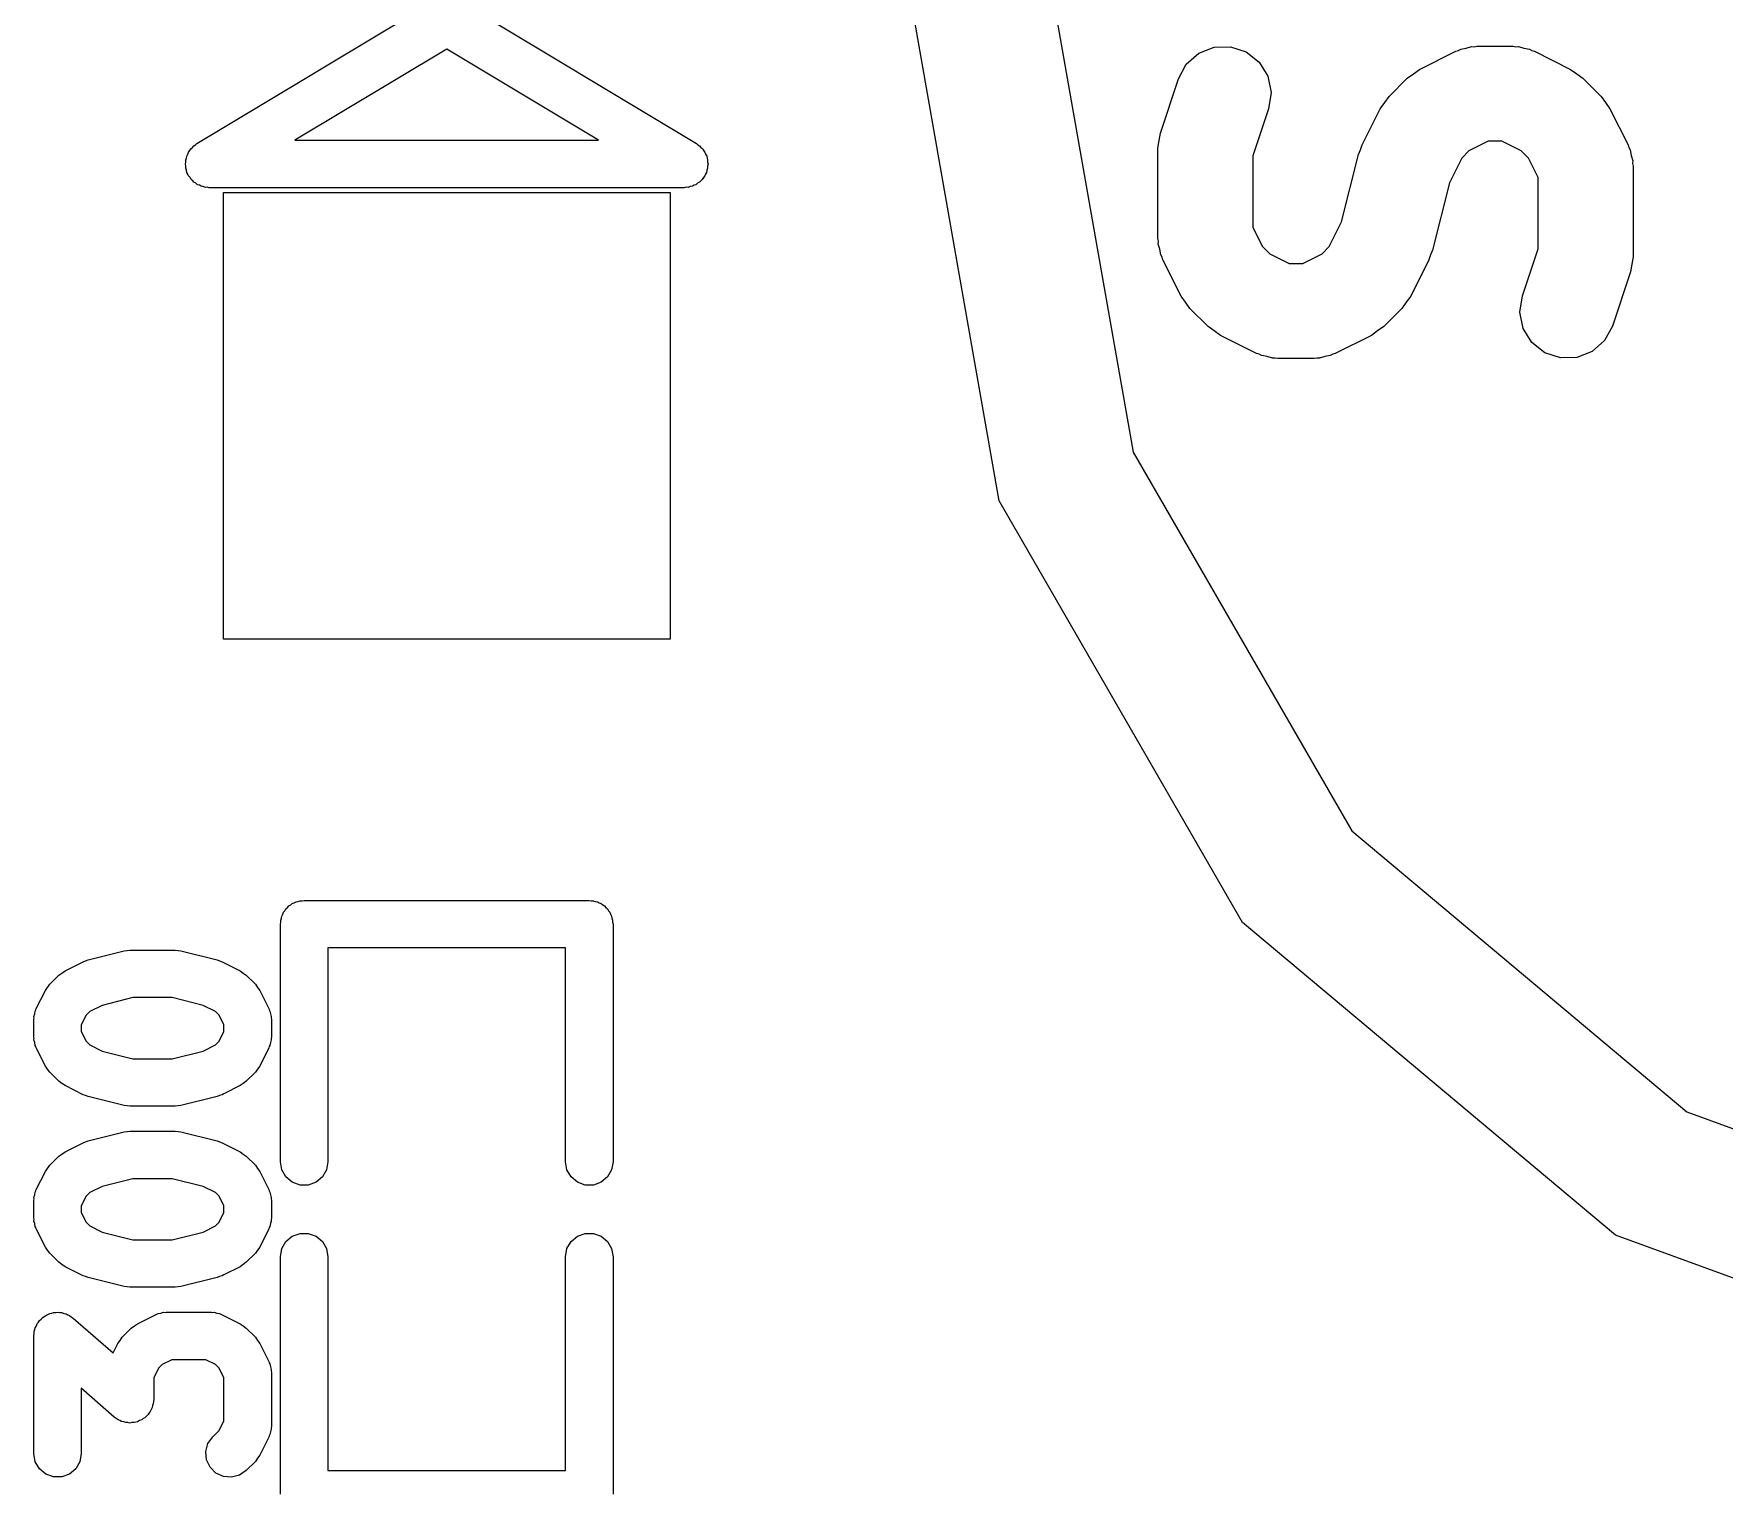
# Model space of a CAD drawing. Extents: x 25.3 to 49.5, y -85.5 to -24.8.
# Drawn here: x 39.454 to 43.972, y -47.609 to -43.721 of the extents above; entities that cross this region are included whole.
import ezdxf

# ---------------------------------------------------------------- set-up
doc = ezdxf.new("R2010")
doc.units = 0
doc.header["$MEASUREMENT"] = 0
doc.layers.add('BLACK', color=7, linetype='CONTINUOUS')

msp = doc.modelspace()

# ---------------------------------------------------------------- linework, layer by layer
at = {"layer": 'Black'}
for p, q in [((39.8897, -44.0145), (40.5247, -43.6335)), ((40.5901, -43.6335), (41.2251, -44.0145)), ((42.0343, -44.9694), (41.8084, -43.688)), ((42.1894, -43.688), (42.3924, -44.8391)), ((40.5574, -43.7621), (40.1517, -44.0055)), ((40.9631, -44.0055), (40.5574, -43.7621)), ((42.5344, -43.8026), (42.5674, -43.7733)), ((42.5674, -43.7733), (42.6084, -43.7571)), ((42.6084, -43.7571), (42.6525, -43.7559)), ((42.6525, -43.7559), (42.6944, -43.7698)), ((42.6944, -43.7698), (42.7289, -43.7973)), ((43.1577, -43.8163), (43.2544, -43.7679)), ((43.2544, -43.7679), (43.2615, -43.7658)), ((43.2615, -43.7658), (43.2678, -43.7622)), ((43.2678, -43.7622), (43.2825, -43.7596)), ((43.2825, -43.7596), (43.2967, -43.7554)), ((43.2967, -43.7554), (43.304, -43.7558)), ((43.304, -43.7558), (43.3112, -43.7545)), ((43.3112, -43.7545), (43.408, -43.7545)), ((43.408, -43.7545), (43.4152, -43.7558)), ((43.4152, -43.7558), (43.4225, -43.7554)), ((43.4225, -43.7554), (43.4368, -43.7596)), ((43.4368, -43.7596), (43.4514, -43.7622)), ((43.4514, -43.7622), (43.4578, -43.7658)), ((43.4578, -43.7658), (43.4648, -43.7679)), ((43.4648, -43.7679), (43.5616, -43.8163)), ((42.5134, -43.8414), (42.5344, -43.8026)), ((42.7289, -43.7973), (42.752, -43.8348)), ((43.1247, -43.8401), (43.1413, -43.8284)), ((43.1413, -43.8284), (43.1577, -43.8163)), ((43.5616, -43.8163), (43.5779, -43.8284)), ((43.5779, -43.8284), (43.5946, -43.8401)), ((42.465, -43.9865), (42.5134, -43.8414)), ((42.752, -43.8348), (42.7609, -43.8781)), ((43.0763, -43.8885), (43.1247, -43.8401)), ((43.5946, -43.8401), (43.6429, -43.8885)), ((42.7609, -43.8781), (42.7544, -43.9217)), ((43.0525, -43.9215), (43.0646, -43.9051)), ((43.0646, -43.9051), (43.0763, -43.8885)), ((43.6429, -43.8885), (43.6546, -43.9052)), ((43.6546, -43.9052), (43.6667, -43.9215)), ((42.7544, -43.9217), (42.7125, -44.0473)), ((43.0041, -44.0183), (43.0525, -43.9215)), ((43.6667, -43.9215), (43.7151, -44.0183)), ((40.1517, -44.0055), (40.9631, -44.0055)), ((42.4585, -44.0267), (42.462, -44.0066)), ((42.462, -44.0066), (42.465, -43.9865)), ((43.3412, -44.0085), (43.2897, -44.0343)), ((43.378, -44.0085), (43.3412, -44.0085)), ((43.4295, -44.0343), (43.378, -44.0085)), ((39.8599, -44.058), (39.8616, -44.0532)), ((39.8616, -44.0532), (39.8624, -44.0483)), ((39.8624, -44.0483), (39.8653, -44.043)), ((39.8653, -44.043), (39.8674, -44.0373)), ((39.8674, -44.0373), (39.8706, -44.0334)), ((39.8706, -44.0334), (39.8731, -44.029)), ((39.8731, -44.029), (39.8777, -44.025)), ((39.8777, -44.025), (39.8816, -44.0204)), ((39.8816, -44.0204), (39.8859, -44.0178)), ((39.8859, -44.0178), (39.8897, -44.0145)), ((41.2251, -44.0145), (41.2289, -44.0178)), ((41.2289, -44.0178), (41.2332, -44.0204)), ((41.2332, -44.0204), (41.2371, -44.025)), ((41.2371, -44.025), (41.2417, -44.029)), ((41.2417, -44.029), (41.2442, -44.0334)), ((41.2442, -44.0334), (41.2474, -44.0373)), ((41.2474, -44.0373), (41.2495, -44.043)), ((41.2495, -44.043), (41.2524, -44.0483)), ((41.2524, -44.0483), (41.2532, -44.0533)), ((41.2532, -44.0533), (41.2549, -44.058)), ((42.4585, -44.2686), (42.4585, -44.0267)), ((42.7125, -44.0473), (42.7125, -44.2386)), ((42.9495, -44.2242), (42.9945, -44.0442)), ((42.9945, -44.0442), (43.0002, -44.0316)), ((43.0002, -44.0316), (43.0041, -44.0183)), ((43.2705, -44.0535), (43.2375, -44.1194)), ((43.2897, -44.0343), (43.2705, -44.0535)), ((43.4488, -44.0535), (43.4295, -44.0343)), ((43.4745, -44.105), (43.4488, -44.0535)), ((43.7151, -44.0183), (43.7172, -44.0253)), ((43.7172, -44.0253), (43.7209, -44.0316)), ((43.7209, -44.0316), (43.7234, -44.0463)), ((43.7234, -44.0463), (43.7277, -44.0605)), ((39.8589, -44.0701), (39.8599, -44.0641)), ((39.8599, -44.075), (39.8589, -44.0701)), ((39.8599, -44.0641), (39.8599, -44.058)), ((39.8599, -44.08), (39.8599, -44.075)), ((39.8619, -44.0857), (39.8599, -44.08)), ((39.8631, -44.0917), (39.8619, -44.0857)), ((39.8657, -44.096), (39.8631, -44.0917)), ((39.8674, -44.1007), (39.8657, -44.096)), ((41.2491, -44.096), (41.2474, -44.1007)), ((41.2517, -44.0917), (41.2491, -44.096)), ((41.2529, -44.0857), (41.2517, -44.0917)), ((41.2549, -44.08), (41.2529, -44.0857)), ((41.2549, -44.058), (41.2549, -44.0641)), ((41.2549, -44.0641), (41.2559, -44.0701)), ((41.2559, -44.0701), (41.2549, -44.075)), ((41.2549, -44.075), (41.2549, -44.08)), ((43.7277, -44.0605), (43.7272, -44.0678)), ((43.7272, -44.0678), (43.7285, -44.075)), ((43.7285, -44.075), (43.7285, -44.317)), ((39.8713, -44.1054), (39.8674, -44.1007)), ((39.8744, -44.1106), (39.8713, -44.1054)), ((39.8784, -44.1138), (39.8744, -44.1106)), ((39.8816, -44.1176), (39.8784, -44.1138)), ((39.8868, -44.1207), (39.8816, -44.1176)), ((39.8916, -44.1245), (39.8868, -44.1207)), ((39.8963, -44.1262), (39.8916, -44.1245)), ((39.9007, -44.1287), (39.8963, -44.1262)), ((39.9067, -44.1297), (39.9007, -44.1287)), ((39.9124, -44.1317), (39.9067, -44.1297)), ((39.9175, -44.1316), (39.9124, -44.1317)), ((39.9224, -44.1325), (39.9175, -44.1316)), ((41.1924, -44.1325), (39.9224, -44.1325)), ((41.1973, -44.1316), (41.1924, -44.1325)), ((41.2024, -44.1317), (41.1973, -44.1316)), ((41.2081, -44.1297), (41.2024, -44.1317)), ((41.2141, -44.1287), (41.2081, -44.1297)), ((41.2185, -44.1262), (41.2141, -44.1287)), ((41.2232, -44.1245), (41.2185, -44.1262)), ((41.2279, -44.1207), (41.2232, -44.1245)), ((41.2332, -44.1176), (41.2279, -44.1207)), ((41.2364, -44.1138), (41.2332, -44.1176)), ((41.2403, -44.1106), (41.2364, -44.1138)), ((41.2435, -44.1054), (41.2403, -44.1106)), ((41.2474, -44.1007), (41.2435, -44.1054)), ((43.2375, -44.1194), (43.1925, -44.2994)), ((43.4745, -44.2963), (43.4745, -44.105)), ((39.9605, -45.339), (39.9605, -44.1452)), ((39.9605, -44.1452), (41.1543, -44.1452)), ((41.1543, -44.1452), (41.1543, -45.339)), ((42.9166, -44.2901), (42.9495, -44.2242)), ((42.4598, -44.2758), (42.4585, -44.2686)), ((42.4594, -44.2831), (42.4598, -44.2758)), ((42.7125, -44.2386), (42.7383, -44.2901)), ((42.4636, -44.2973), (42.4594, -44.2831)), ((42.4662, -44.312), (42.4636, -44.2973)), ((42.4698, -44.3183), (42.4662, -44.312)), ((42.4719, -44.3254), (42.4698, -44.3183)), ((42.5203, -44.4221), (42.4719, -44.3254)), ((42.7383, -44.2901), (42.7575, -44.3093)), ((42.7575, -44.3093), (42.809, -44.3351)), ((42.8458, -44.3351), (42.8973, -44.3093)), ((42.8973, -44.3093), (42.9166, -44.2901)), ((43.1829, -44.3254), (43.1345, -44.4221)), ((43.1869, -44.3121), (43.1829, -44.3254)), ((43.1925, -44.2994), (43.1869, -44.3121)), ((43.4327, -44.4219), (43.4745, -44.2963)), ((43.7285, -44.317), (43.725, -44.337)), ((42.809, -44.3351), (42.8458, -44.3351)), ((43.722, -44.3571), (43.6736, -44.5023)), ((43.725, -44.337), (43.722, -44.3571)), ((42.5324, -44.4385), (42.5203, -44.4221)), ((42.5441, -44.4551), (42.5324, -44.4385)), ((42.5925, -44.5035), (42.5441, -44.4551)), ((43.1108, -44.4551), (43.0624, -44.5035)), ((43.1224, -44.4385), (43.1108, -44.4551)), ((43.1345, -44.4221), (43.1224, -44.4385)), ((43.4262, -44.4656), (43.4327, -44.4219)), ((42.6092, -44.5152), (42.5925, -44.5035)), ((43.0624, -44.5035), (43.0457, -44.5152)), ((43.435, -44.5088), (43.4262, -44.4656)), ((43.6736, -44.5023), (43.6526, -44.541)), ((42.6255, -44.5273), (42.6092, -44.5152)), ((42.7222, -44.5757), (42.6255, -44.5273)), ((43.0294, -44.5273), (42.9326, -44.5757)), ((43.0457, -44.5152), (43.0294, -44.5273)), ((43.4581, -44.5464), (43.435, -44.5088)), ((43.4927, -44.5738), (43.4581, -44.5464)), ((43.6526, -44.541), (43.6196, -44.5703)), ((42.7293, -44.5778), (42.7222, -44.5757)), ((42.7356, -44.5814), (42.7293, -44.5778)), ((42.7503, -44.584), (42.7356, -44.5814)), ((42.7645, -44.5883), (42.7503, -44.584)), ((42.7718, -44.5878), (42.7645, -44.5883)), ((42.779, -44.5891), (42.7718, -44.5878)), ((42.8758, -44.5891), (42.779, -44.5891)), ((42.883, -44.5878), (42.8758, -44.5891)), ((42.8903, -44.5883), (42.883, -44.5878)), ((42.9046, -44.584), (42.8903, -44.5883)), ((42.9192, -44.5814), (42.9046, -44.584)), ((42.9256, -44.5778), (42.9192, -44.5814)), ((42.9326, -44.5757), (42.9256, -44.5778)), ((43.5345, -44.5877), (43.4927, -44.5738)), ((43.5786, -44.5865), (43.5345, -44.5877)), ((43.6196, -44.5703), (43.5786, -44.5865)), ((42.3924, -44.8391), (42.9768, -45.8513)), ((42.6849, -46.0962), (42.0343, -44.9694)), ((41.1543, -45.339), (39.9605, -45.339)), ((42.9768, -45.8513), (43.8721, -46.6026)), ((40.1499, -46.0441), (40.1547, -46.0413)), ((40.1547, -46.0413), (40.1602, -46.0404)), ((40.1602, -46.0404), (40.1654, -46.0385)), ((40.1654, -46.0385), (40.1709, -46.0385)), ((40.1709, -46.0385), (40.1764, -46.0375)), ((40.1764, -46.0375), (40.9384, -46.0375)), ((40.9384, -46.0375), (40.9439, -46.0385)), ((40.9439, -46.0385), (40.9494, -46.0385)), ((40.9494, -46.0385), (40.9546, -46.0404)), ((40.9546, -46.0404), (40.9601, -46.0413)), ((40.9601, -46.0413), (40.9649, -46.0441)), ((40.1139, -46.09), (40.1158, -46.0847)), ((40.1158, -46.0847), (40.1167, -46.0793)), ((40.1167, -46.0793), (40.1195, -46.0745)), ((40.1195, -46.0745), (40.1214, -46.0692)), ((40.1214, -46.0692), (40.125, -46.065)), ((40.125, -46.065), (40.1278, -46.0602)), ((40.1278, -46.0602), (40.132, -46.0566)), ((40.132, -46.0566), (40.1356, -46.0524)), ((40.1356, -46.0524), (40.1404, -46.0496)), ((40.1404, -46.0496), (40.1446, -46.046)), ((40.1446, -46.046), (40.1499, -46.0441)), ((40.9649, -46.0441), (40.9701, -46.046)), ((40.9701, -46.046), (40.9744, -46.0496)), ((40.9744, -46.0496), (40.9792, -46.0524)), ((40.9792, -46.0524), (40.9828, -46.0566)), ((40.9828, -46.0566), (40.987, -46.0602)), ((40.987, -46.0602), (40.9898, -46.065)), ((40.9898, -46.065), (40.9934, -46.0692)), ((40.9934, -46.0692), (40.9953, -46.0745)), ((40.9953, -46.0745), (40.9981, -46.0793)), ((40.9981, -46.0793), (40.999, -46.0847)), ((40.999, -46.0847), (41.0009, -46.09)), ((40.1129, -46.101), (40.1139, -46.0955)), ((40.1129, -46.736), (40.1129, -46.101)), ((40.1139, -46.0955), (40.1139, -46.09)), ((41.0009, -46.09), (41.0009, -46.0955)), ((41.0009, -46.0955), (41.0019, -46.101)), ((41.0019, -46.101), (41.0019, -46.736)), ((43.6816, -46.9326), (42.6849, -46.0962)), ((39.5986, -46.1966), (39.6953, -46.1724)), ((39.6953, -46.1724), (39.7031, -46.1719)), ((39.7031, -46.1719), (39.7107, -46.1705)), ((39.7107, -46.1705), (39.8317, -46.1705)), ((39.8317, -46.1705), (39.8393, -46.1719)), ((39.8393, -46.1719), (39.8471, -46.1724)), ((39.8471, -46.1724), (39.9438, -46.1966)), ((40.8749, -46.1645), (40.2399, -46.1645)), ((40.2399, -46.1645), (40.2399, -46.736)), ((40.8749, -46.736), (40.8749, -46.1645)), ((39.5372, -46.2256), (39.5856, -46.2014)), ((39.5856, -46.2014), (39.5922, -46.1995)), ((39.5922, -46.1995), (39.5986, -46.1966)), ((39.9438, -46.1966), (39.9502, -46.1995)), ((39.9502, -46.1995), (39.9568, -46.2014)), ((39.9568, -46.2014), (40.0052, -46.2256)), ((39.4907, -46.2701), (39.4965, -46.2617)), ((39.4965, -46.2617), (39.5207, -46.2375)), ((39.5207, -46.2375), (39.529, -46.2317)), ((39.529, -46.2317), (39.5372, -46.2256)), ((40.0052, -46.2256), (40.0134, -46.2317)), ((40.0134, -46.2317), (40.0217, -46.2375)), ((40.0217, -46.2375), (40.0459, -46.2617)), ((40.0459, -46.2617), (40.0518, -46.27)), ((39.4604, -46.3266), (39.4846, -46.2782)), ((39.4846, -46.2782), (39.4907, -46.2701)), ((39.7186, -46.2975), (39.6361, -46.3182)), ((39.8239, -46.2975), (39.7186, -46.2975)), ((39.9063, -46.3182), (39.8239, -46.2975)), ((40.0518, -46.27), (40.0578, -46.2782)), ((40.0578, -46.2782), (40.082, -46.3266)), ((39.4537, -46.355), (39.4543, -46.3514)), ((39.4537, -46.4034), (39.4537, -46.355)), ((39.4541, -46.3477), (39.4562, -46.3406)), ((39.4543, -46.3514), (39.4541, -46.3477)), ((39.4562, -46.3406), (39.4575, -46.3333)), ((39.4575, -46.3333), (39.4594, -46.3301)), ((39.4594, -46.3301), (39.4604, -46.3266)), ((39.5936, -46.3442), (39.5807, -46.37)), ((39.6032, -46.3346), (39.5936, -46.3442)), ((39.6361, -46.3182), (39.6032, -46.3346)), ((39.9392, -46.3346), (39.9063, -46.3182)), ((39.9488, -46.3442), (39.9392, -46.3346)), ((39.9617, -46.37), (39.9488, -46.3442)), ((40.082, -46.3266), (40.0831, -46.3301)), ((40.0831, -46.3301), (40.0849, -46.3333)), ((40.0849, -46.3333), (40.0862, -46.3406)), ((40.0862, -46.3406), (40.0883, -46.3477)), ((40.0883, -46.3477), (40.0881, -46.3514)), ((40.0881, -46.3514), (40.0887, -46.355)), ((40.0887, -46.355), (40.0887, -46.4034)), ((39.4543, -46.407), (39.4537, -46.4034)), ((39.5807, -46.37), (39.5807, -46.3884)), ((39.5807, -46.3884), (39.5936, -46.4141)), ((39.9488, -46.4141), (39.9617, -46.3884)), ((39.9617, -46.3884), (39.9617, -46.37)), ((40.0887, -46.4034), (40.0881, -46.407)), ((39.4541, -46.4106), (39.4543, -46.407)), ((39.4562, -46.4178), (39.4541, -46.4106)), ((39.4575, -46.4251), (39.4562, -46.4178)), ((39.4594, -46.4283), (39.4575, -46.4251)), ((39.4604, -46.4318), (39.4594, -46.4283)), ((39.4846, -46.4802), (39.4604, -46.4318)), ((39.5936, -46.4141), (39.6032, -46.4238)), ((39.6032, -46.4238), (39.6361, -46.4402)), ((39.6361, -46.4402), (39.7185, -46.4608)), ((39.8239, -46.4608), (39.9063, -46.4402)), ((39.9063, -46.4402), (39.9392, -46.4238)), ((39.9392, -46.4238), (39.9488, -46.4141)), ((40.082, -46.4318), (40.0578, -46.4802)), ((40.0831, -46.4283), (40.082, -46.4318)), ((40.0849, -46.4251), (40.0831, -46.4283)), ((40.0862, -46.4178), (40.0849, -46.4251)), ((40.0883, -46.4106), (40.0862, -46.4178)), ((40.0881, -46.407), (40.0883, -46.4106)), ((39.4907, -46.4883), (39.4846, -46.4802)), ((39.4965, -46.4967), (39.4907, -46.4883)), ((39.7185, -46.4608), (39.8239, -46.4608)), ((40.0517, -46.4883), (40.0459, -46.4967)), ((40.0578, -46.4802), (40.0517, -46.4883)), ((39.5207, -46.5209), (39.4965, -46.4967)), ((39.529, -46.5267), (39.5207, -46.5209)), ((39.5372, -46.5327), (39.529, -46.5267)), ((39.5856, -46.5569), (39.5372, -46.5327)), ((40.0052, -46.5327), (39.9617, -46.5545)), ((40.0134, -46.5267), (40.0052, -46.5327)), ((40.0217, -46.5209), (40.0134, -46.5267)), ((40.0459, -46.4967), (40.0217, -46.5209)), ((39.5922, -46.5589), (39.5856, -46.5569)), ((39.5986, -46.5617), (39.5922, -46.5589)), ((39.6953, -46.5859), (39.5986, -46.5617)), ((39.9438, -46.5617), (39.8471, -46.5859)), ((39.9502, -46.5589), (39.9438, -46.5617)), ((39.9568, -46.5569), (39.9502, -46.5589)), ((39.9617, -46.5545), (39.9568, -46.5569)), ((39.7031, -46.5865), (39.6953, -46.5859)), ((39.7107, -46.5878), (39.7031, -46.5865)), ((39.8317, -46.5878), (39.7107, -46.5878)), ((39.8393, -46.5865), (39.8317, -46.5878)), ((39.8471, -46.5859), (39.8393, -46.5865)), ((43.8721, -46.6026), (44.9705, -47.0024)), ((39.5986, -46.6804), (39.6953, -46.6563)), ((39.6953, -46.6563), (39.7031, -46.6557)), ((39.7031, -46.6557), (39.7107, -46.6544)), ((39.7107, -46.6544), (39.8317, -46.6544)), ((39.8317, -46.6544), (39.8393, -46.6557)), ((39.8393, -46.6557), (39.8471, -46.6563)), ((39.8471, -46.6563), (39.9438, -46.6804)), ((39.5207, -46.7213), (39.529, -46.7155)), ((39.529, -46.7155), (39.5372, -46.7094)), ((39.5372, -46.7094), (39.5856, -46.6853)), ((39.5856, -46.6853), (39.5922, -46.6833)), ((39.5922, -46.6833), (39.5986, -46.6804)), ((39.9438, -46.6804), (39.9502, -46.6833)), ((39.9502, -46.6833), (39.9568, -46.6853)), ((39.9568, -46.6853), (40.0052, -46.7094)), ((40.0052, -46.7094), (40.0134, -46.7155)), ((40.0134, -46.7155), (40.0217, -46.7213)), ((39.4604, -46.8104), (39.4846, -46.762)), ((39.4846, -46.762), (39.4907, -46.7539)), ((39.4907, -46.7539), (39.4965, -46.7455)), ((39.4965, -46.7455), (39.5207, -46.7213)), ((40.0217, -46.7213), (40.0459, -46.7455)), ((40.0459, -46.7455), (40.0518, -46.7539)), ((40.0518, -46.7539), (40.0578, -46.762)), ((40.0578, -46.762), (40.082, -46.8104)), ((40.1167, -46.7577), (40.1129, -46.736)), ((40.1278, -46.7768), (40.1167, -46.7577)), ((40.2361, -46.7577), (40.225, -46.7768)), ((40.2399, -46.736), (40.2361, -46.7577)), ((40.8787, -46.7577), (40.8749, -46.736)), ((40.8898, -46.7768), (40.8787, -46.7577)), ((40.9981, -46.7577), (40.987, -46.7768)), ((41.0019, -46.736), (40.9981, -46.7577)), ((39.4594, -46.8139), (39.4604, -46.8104)), ((39.6361, -46.802), (39.6032, -46.8184)), ((39.7186, -46.7814), (39.6361, -46.802)), ((39.8239, -46.7814), (39.7186, -46.7814)), ((39.9063, -46.802), (39.8239, -46.7814)), ((39.9392, -46.8184), (39.9063, -46.802)), ((40.082, -46.8104), (40.0831, -46.8139)), ((40.1446, -46.791), (40.1278, -46.7768)), ((40.1654, -46.7985), (40.1446, -46.791)), ((40.1874, -46.7985), (40.1654, -46.7985)), ((40.2081, -46.791), (40.1874, -46.7985)), ((40.225, -46.7768), (40.2081, -46.791)), ((40.9066, -46.791), (40.8898, -46.7768)), ((40.9274, -46.7985), (40.9066, -46.791)), ((40.9494, -46.7985), (40.9274, -46.7985)), ((40.9701, -46.791), (40.9494, -46.7985)), ((40.987, -46.7768), (40.9701, -46.791)), ((39.4537, -46.8388), (39.4543, -46.8352)), ((39.4537, -46.8872), (39.4537, -46.8388)), ((39.4541, -46.8316), (39.4562, -46.8244)), ((39.4543, -46.8352), (39.4541, -46.8316)), ((39.4562, -46.8244), (39.4575, -46.8171)), ((39.4575, -46.8171), (39.4594, -46.8139)), ((39.5936, -46.828), (39.5807, -46.8538)), ((39.5807, -46.8538), (39.5807, -46.8722)), ((39.6032, -46.8184), (39.5936, -46.828)), ((39.9488, -46.828), (39.9392, -46.8184)), ((39.9617, -46.8538), (39.9488, -46.828)), ((39.9617, -46.8722), (39.9617, -46.8538)), ((40.0831, -46.8139), (40.0849, -46.8171)), ((40.0849, -46.8171), (40.0862, -46.8244)), ((40.0862, -46.8244), (40.0883, -46.8316)), ((40.0883, -46.8316), (40.0881, -46.8352)), ((40.0881, -46.8352), (40.0887, -46.8388)), ((40.0887, -46.8388), (40.0887, -46.8872)), ((39.4543, -46.8908), (39.4537, -46.8872)), ((39.4541, -46.8945), (39.4543, -46.8908)), ((39.4562, -46.9016), (39.4541, -46.8945)), ((39.5807, -46.8722), (39.5936, -46.898)), ((39.5936, -46.898), (39.6032, -46.9076)), ((39.9392, -46.9076), (39.9488, -46.898)), ((39.9488, -46.898), (39.9617, -46.8722)), ((40.0883, -46.8945), (40.0862, -46.9016)), ((40.0887, -46.8872), (40.0881, -46.8908)), ((40.0881, -46.8908), (40.0883, -46.8945)), ((39.4575, -46.9089), (39.4562, -46.9016)), ((39.4594, -46.9121), (39.4575, -46.9089)), ((39.4604, -46.9156), (39.4594, -46.9121)), ((39.4846, -46.964), (39.4604, -46.9156)), ((39.6032, -46.9076), (39.6361, -46.924)), ((39.6361, -46.924), (39.7185, -46.9446)), ((39.7185, -46.9446), (39.8239, -46.9446)), ((39.8239, -46.9446), (39.9063, -46.924)), ((39.9063, -46.924), (39.9392, -46.9076)), ((40.082, -46.9156), (40.0578, -46.964)), ((40.0831, -46.9121), (40.082, -46.9156)), ((40.0849, -46.9089), (40.0831, -46.9121)), ((40.0862, -46.9016), (40.0849, -46.9089)), ((40.1278, -46.9492), (40.1446, -46.935)), ((40.1446, -46.935), (40.1654, -46.9275)), ((40.1654, -46.9275), (40.1874, -46.9275)), ((40.1874, -46.9275), (40.2081, -46.935)), ((40.2081, -46.935), (40.225, -46.9492)), ((40.8898, -46.9492), (40.9066, -46.935)), ((40.9066, -46.935), (40.9274, -46.9275)), ((40.9274, -46.9275), (40.9494, -46.9275)), ((40.9494, -46.9275), (40.9701, -46.935)), ((40.9701, -46.935), (40.987, -46.9492)), ((44.9043, -47.3776), (43.6816, -46.9326)), ((39.4907, -46.9721), (39.4846, -46.964)), ((39.4965, -46.9805), (39.4907, -46.9721)), ((39.5207, -47.0047), (39.4965, -46.9805)), ((40.0459, -46.9805), (40.0217, -47.0047)), ((40.0517, -46.9722), (40.0459, -46.9805)), ((40.0578, -46.964), (40.0517, -46.9722)), ((40.1129, -46.99), (40.1167, -46.9683)), ((40.1129, -47.625), (40.1129, -46.99)), ((40.1167, -46.9683), (40.1278, -46.9492)), ((40.225, -46.9492), (40.2361, -46.9683)), ((40.2361, -46.9683), (40.2399, -46.99)), ((40.2399, -46.99), (40.2399, -47.5615)), ((40.8749, -46.99), (40.8787, -46.9683)), ((40.8749, -47.5615), (40.8749, -46.99)), ((40.8787, -46.9683), (40.8898, -46.9492)), ((40.987, -46.9492), (40.9981, -46.9683)), ((40.9981, -46.9683), (41.0019, -46.99)), ((41.0019, -46.99), (41.0019, -47.625)), ((39.529, -47.0105), (39.5207, -47.0047)), ((39.5372, -47.0166), (39.529, -47.0105)), ((39.5856, -47.0407), (39.5372, -47.0166)), ((40.0052, -47.0166), (39.9617, -47.0383)), ((40.0134, -47.0105), (40.0052, -47.0166)), ((40.0217, -47.0047), (40.0134, -47.0105)), ((39.5922, -47.0427), (39.5856, -47.0407)), ((39.5986, -47.0456), (39.5922, -47.0427)), ((39.6953, -47.0697), (39.5986, -47.0456)), ((39.7031, -47.0703), (39.6953, -47.0697)), ((39.7107, -47.0716), (39.7031, -47.0703)), ((39.8317, -47.0716), (39.7107, -47.0716)), ((39.8393, -47.0703), (39.8317, -47.0716)), ((39.8471, -47.0697), (39.8393, -47.0703)), ((39.9438, -47.0456), (39.8471, -47.0697)), ((39.9502, -47.0427), (39.9438, -47.0456)), ((39.9568, -47.0407), (39.9502, -47.0427)), ((39.9617, -47.0383), (39.9568, -47.0407)), ((39.4606, -47.1746), (39.4629, -47.1688)), ((39.4629, -47.1688), (39.4661, -47.1651)), ((39.4661, -47.1651), (39.4686, -47.1608)), ((39.4686, -47.1608), (39.4733, -47.1569)), ((39.4733, -47.1569), (39.4774, -47.1522)), ((39.4774, -47.1522), (39.4817, -47.1498)), ((39.4817, -47.1498), (39.4855, -47.1467)), ((39.4855, -47.1467), (39.4913, -47.1446)), ((39.4913, -47.1446), (39.4967, -47.1416)), ((39.4967, -47.1416), (39.5016, -47.1408)), ((39.5016, -47.1408), (39.5062, -47.1391)), ((39.5062, -47.1391), (39.5124, -47.1391)), ((39.5124, -47.1391), (39.5185, -47.1382)), ((39.5185, -47.1382), (39.5233, -47.1391)), ((39.5233, -47.1391), (39.5282, -47.1391)), ((39.5282, -47.1391), (39.5341, -47.1413)), ((39.5341, -47.1413), (39.5402, -47.1425)), ((39.5402, -47.1425), (39.5444, -47.145)), ((39.5444, -47.145), (39.549, -47.1467)), ((39.549, -47.1467), (39.5537, -47.1507)), ((39.5537, -47.1507), (39.559, -47.1539)), ((39.559, -47.1539), (39.6655, -47.247)), ((39.7225, -47.1751), (39.7307, -47.1691)), ((39.7307, -47.1691), (39.7791, -47.1449)), ((39.7791, -47.1449), (39.7826, -47.1438)), ((39.7826, -47.1438), (39.7858, -47.142)), ((39.7858, -47.142), (39.7931, -47.1407)), ((39.7931, -47.1407), (39.8002, -47.1386)), ((39.8002, -47.1386), (39.8039, -47.1388)), ((39.8039, -47.1388), (39.8075, -47.1382)), ((39.8075, -47.1382), (39.9284, -47.1382)), ((39.9284, -47.1382), (39.9321, -47.1388)), ((39.9321, -47.1388), (39.9357, -47.1386)), ((39.9357, -47.1386), (39.9428, -47.1407)), ((39.9428, -47.1407), (39.9502, -47.142)), ((39.9502, -47.142), (39.9533, -47.1438)), ((39.9533, -47.1438), (39.9568, -47.1449)), ((39.9568, -47.1449), (40.0052, -47.1691)), ((40.0052, -47.1691), (40.0134, -47.1751)), ((39.4537, -47.2017), (39.4548, -47.1956)), ((39.4537, -47.5161), (39.4537, -47.2017)), ((39.4548, -47.1956), (39.4549, -47.1893)), ((39.4549, -47.1893), (39.4567, -47.1848)), ((39.4567, -47.1848), (39.4575, -47.1799)), ((39.4575, -47.1799), (39.4606, -47.1746)), ((39.6781, -47.2216), (39.6842, -47.2135)), ((39.6842, -47.2135), (39.69, -47.2051)), ((39.69, -47.2051), (39.7142, -47.181)), ((39.7142, -47.181), (39.7225, -47.1751)), ((40.0134, -47.1751), (40.0217, -47.181)), ((40.0217, -47.181), (40.0459, -47.2051)), ((40.0459, -47.2051), (40.0517, -47.2135)), ((40.0517, -47.2135), (40.0578, -47.2216)), ((39.6655, -47.247), (39.6781, -47.2216)), ((40.0578, -47.2216), (40.082, -47.27)), ((39.7871, -47.2877), (39.7742, -47.3134)), ((39.7967, -47.278), (39.7871, -47.2877)), ((39.8225, -47.2652), (39.7967, -47.278)), ((39.9135, -47.2652), (39.8225, -47.2652)), ((39.9392, -47.278), (39.9135, -47.2652)), ((39.9488, -47.2877), (39.9392, -47.278)), ((39.9617, -47.3134), (39.9488, -47.2877)), ((40.082, -47.27), (40.0831, -47.2735)), ((40.0831, -47.2735), (40.0849, -47.2767)), ((40.0849, -47.2767), (40.0862, -47.284)), ((40.0862, -47.284), (40.0883, -47.2912)), ((40.0883, -47.2912), (40.0881, -47.2948)), ((40.0881, -47.2948), (40.0887, -47.2984)), ((40.0887, -47.2984), (40.0887, -47.4436)), ((39.6689, -47.4188), (39.5807, -47.3416)), ((39.5807, -47.3416), (39.5807, -47.5161)), ((39.7742, -47.3134), (39.7742, -47.371)), ((39.9617, -47.4286), (39.9617, -47.3134)), ((39.7704, -47.3927), (39.7673, -47.3981)), ((39.7713, -47.3879), (39.7704, -47.3927)), ((39.773, -47.3833), (39.7713, -47.3879)), ((39.7732, -47.3771), (39.773, -47.3833)), ((39.7742, -47.371), (39.7732, -47.3771)), ((39.6742, -47.422), (39.6689, -47.4188)), ((39.679, -47.426), (39.6742, -47.422)), ((39.6836, -47.4277), (39.679, -47.426)), ((39.6878, -47.4302), (39.6836, -47.4277)), ((39.6939, -47.4314), (39.6878, -47.4302)), ((39.6997, -47.4335), (39.6939, -47.4314)), ((39.7046, -47.4335), (39.6997, -47.4335)), ((39.7094, -47.4345), (39.7046, -47.4335)), ((39.7156, -47.4335), (39.7094, -47.4345)), ((39.7218, -47.4335), (39.7156, -47.4335)), ((39.7264, -47.4319), (39.7218, -47.4335)), ((39.7312, -47.4311), (39.7264, -47.4319)), ((39.7366, -47.4281), (39.7312, -47.4311)), ((39.7425, -47.426), (39.7366, -47.4281)), ((39.7462, -47.4228), (39.7425, -47.426)), ((39.7505, -47.4205), (39.7462, -47.4228)), ((39.7546, -47.4158), (39.7505, -47.4205)), ((39.7594, -47.4118), (39.7546, -47.4158)), ((39.7618, -47.4076), (39.7594, -47.4118)), ((39.7651, -47.4039), (39.7618, -47.4076)), ((39.7673, -47.3981), (39.7651, -47.4039)), ((39.9488, -47.4543), (39.9617, -47.4286)), ((39.9193, -47.4893), (39.9319, -47.4712)), ((39.9319, -47.4712), (39.9488, -47.4543)), ((40.082, -47.472), (40.0578, -47.5204)), ((40.0831, -47.4685), (40.082, -47.472)), ((40.0849, -47.4653), (40.0831, -47.4685)), ((40.0862, -47.458), (40.0849, -47.4653)), ((40.0883, -47.4508), (40.0862, -47.458)), ((40.0887, -47.4436), (40.0881, -47.4472)), ((40.0881, -47.4472), (40.0883, -47.4508)), ((39.4575, -47.5379), (39.4537, -47.5161)), ((39.5807, -47.5161), (39.5769, -47.5379)), ((39.9136, -47.5106), (39.9193, -47.4893)), ((39.9155, -47.5326), (39.9136, -47.5106)), ((39.9248, -47.5526), (39.9155, -47.5326)), ((40.0518, -47.5285), (40.0459, -47.5369)), ((40.0578, -47.5204), (40.0518, -47.5285)), ((39.4686, -47.557), (39.4575, -47.5379)), ((39.4855, -47.5711), (39.4686, -47.557)), ((39.5062, -47.5787), (39.4855, -47.5711)), ((39.5282, -47.5787), (39.5062, -47.5787)), ((39.549, -47.5711), (39.5282, -47.5787)), ((39.5659, -47.557), (39.549, -47.5711)), ((39.5769, -47.5379), (39.5659, -47.557)), ((39.9404, -47.5682), (39.9248, -47.5526)), ((39.9604, -47.5775), (39.9404, -47.5682)), ((39.9824, -47.5794), (39.9604, -47.5775)), ((40.0037, -47.5737), (39.9824, -47.5794)), ((40.0217, -47.561), (40.0037, -47.5737)), ((40.0459, -47.5369), (40.0217, -47.561)), ((40.2399, -47.5615), (40.8749, -47.5615))]:
    msp.add_line(p, q, dxfattribs=at)

doc.saveas('drawing.dxf')
